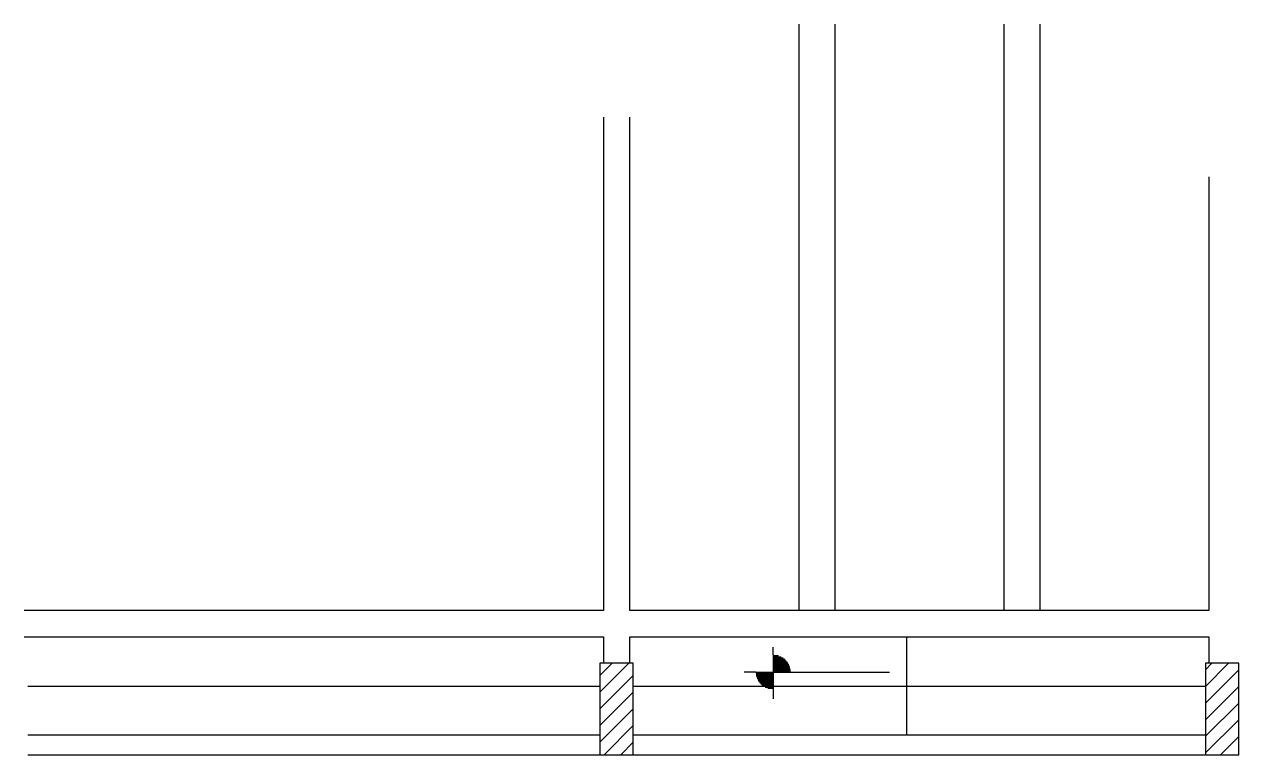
# Model space of a CAD drawing. Header units: metres. Extents: x 3741 to 4618, y 1486 to 2013.
import ezdxf

# ---------------------------------------------------------------- set-up
doc = ezdxf.new("R2010")
doc.units = ezdxf.units.M
for name, color, linetype in [('3', 7, 'Continuous'), ('7', 7, 'Continuous'), ('Painéis', 7, 'Continuous')]:
    doc.layers.add(name, color=color, linetype=linetype)

msp = doc.modelspace()

# ---------------------------------------------------------------- linework, layer by layer
at = {"layer": '3', "color": 7, "lineweight": 25}
for p, q in [((4282, 1558.25), (4282, 1563.76)), ((4156.97, 1531.19), (4177.9, 1552.12)), ((4156.97, 1543.21), (4165.88, 1552.12)), ((4282, 1558.25), (4282, 1533.25)), ((4282, 1557.64), (4285.85, 1557.64)), ((4282, 1556.85), (4287.75, 1556.85)), ((4282, 1556.06), (4289.07, 1556.06)), ((4282, 1555.27), (4290.1, 1555.27)), ((4282, 1554.47), (4290.95, 1554.47)), ((4282, 1553.68), (4291.66, 1553.68)), ((4282, 1552.89), (4292.26, 1552.89)), ((4282, 1552.09), (4292.77, 1552.09)), ((4593.97, 1535.44), (4610.65, 1552.12)), ((4593.97, 1547.46), (4598.63, 1552.12)), ((4156.97, 1519.17), (4180.97, 1543.17)), ((4269.5, 1545.75), (4261.07, 1545.75)), ((4269.5, 1545.75), (4294.5, 1545.75)), ((4282, 1544.96), (4269.5, 1544.96)), ((4282, 1544.17), (4269.6, 1544.17)), ((4282, 1543.37), (4269.73, 1543.37)), ((4282, 1551.3), (4293.2, 1551.3)), ((4282, 1550.51), (4293.56, 1550.51)), ((4282, 1549.72), (4293.85, 1549.72)), ((4282, 1548.92), (4294.09, 1548.92)), ((4282, 1548.13), (4294.27, 1548.13)), ((4282, 1547.34), (4294.4, 1547.34)), ((4282, 1546.54), (4294.5, 1546.54)), ((4294.5, 1545.75), (4365.92, 1545.75)), ((4593.97, 1523.42), (4617.97, 1547.42)), ((4282, 1542.58), (4269.91, 1542.58)), ((4282, 1541.79), (4270.14, 1541.79)), ((4282, 1540.99), (4270.44, 1540.99)), ((4282, 1540.2), (4270.8, 1540.2)), ((4282, 1539.41), (4271.23, 1539.41)), ((4282, 1538.62), (4271.73, 1538.62)), ((4282, 1537.82), (4272.33, 1537.82)), ((4282, 1537.03), (4273.04, 1537.03)), ((4282, 1536.24), (4273.89, 1536.24)), ((4282, 1535.44), (4274.92, 1535.44)), ((4282, 1534.65), (4276.25, 1534.65)), ((4593.97, 1511.4), (4617.97, 1535.4)), ((4156.97, 1507.15), (4180.97, 1531.15)), ((4282, 1533.86), (4278.15, 1533.86)), ((4282, 1533.25), (4282, 1526.38)), ((4156.97, 1495.13), (4180.97, 1519.13)), ((4593.97, 1499.38), (4617.97, 1523.38)), ((4593.97, 1487.36), (4617.97, 1511.36)), ((4159.99, 1486.12), (4180.97, 1507.11)), ((4604.76, 1486.12), (4617.97, 1499.34)), ((4172.01, 1486.12), (4180.97, 1495.08))]:
    msp.add_line(p, q, dxfattribs=at)
for points in [[(4159.47, 1946.12), (4159.47, 1590.12)], [(4178.47, 1590.12), (4178.47, 1946.12)], [(4596.47, 1903.12), (4596.47, 1590.12)], [(4159.47, 1590.12), (3741.47, 1590.12)], [(4596.47, 1590.12), (4178.47, 1590.12)], [(3741.47, 1571.12), (4159.47, 1571.12)], [(4159.47, 1571.12), (4159.47, 1552.12)], [(4178.47, 1571.12), (4596.47, 1571.12)], [(4178.47, 1552.12), (4178.47, 1571.12)], [(4596.47, 1571.12), (4596.47, 1552.12)], [(4156.97, 1500.12), (3743.97, 1500.12)], [(4593.97, 1500.12), (4180.97, 1500.12)], [(3743.97, 1486.12), (4156.97, 1486.12)], [(4180.97, 1486.12), (4593.97, 1486.12)]]:
    msp.add_lwpolyline(points, dxfattribs=at)
at = {"layer": '7', "color": 7, "lineweight": 25}
for points in [[(4156.97, 1486.12), (4180.97, 1486.12), (4180.97, 1552.12), (4156.97, 1552.12), (4156.97, 1486.12)], [(4593.97, 1486.12), (4617.97, 1486.12), (4617.97, 1552.12), (4593.97, 1552.12), (4593.97, 1486.12)]]:
    msp.add_lwpolyline(points, dxfattribs=at)
at = {"layer": 'Painéis', "color": 7, "lineweight": 25}
for p, q in [((4300.48, 2013.12), (4300.48, 1590.12)), ((4326.48, 2013.12), (4326.48, 1590.12)), ((4448.48, 2013.12), (4448.48, 1590.12)), ((4474.48, 2013.12), (4474.48, 1590.12)), ((4378.47, 1500.12), (4378.47, 1571.12)), ((3743.97, 1535.62), (4156.97, 1535.62)), ((4180.97, 1535.62), (4593.97, 1535.62))]:
    msp.add_line(p, q, dxfattribs=at)

doc.saveas('drawing.dxf')
